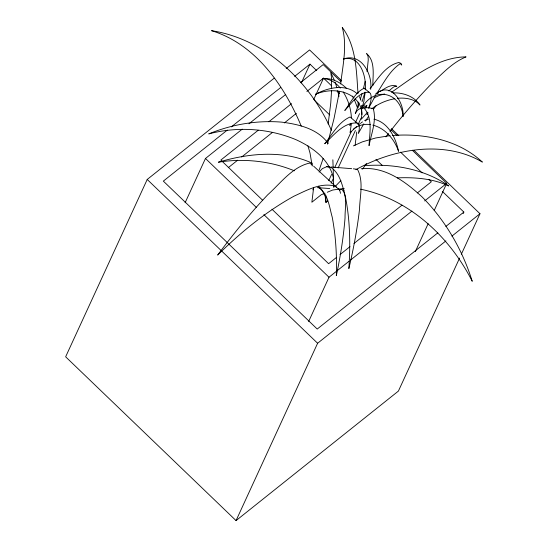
<?xml version="1.0" encoding="UTF-8"?>
<svg xmlns="http://www.w3.org/2000/svg" width="548" height="548" viewBox="0 0 548 548"><rect width="100%" height="100%" fill="white"/><g stroke="black" fill="none" stroke-linecap="round" stroke-linejoin="round"><path stroke-width="0.82" d="M333.602 187.341L333.211 168.996M331.574 90.427L330.766 102.942L328.163 124.006M331.629 88.714L331.506 77.542L330.773 72.528L334.664 80.844M358.097 107.901L358.132 102.038M365.153 92.324L363.913 101.216L362.187 107.456C374.572 86.043 400.67 92.002 403.129 116.443C404.082 102.031 390.642 80.604 375.27 94.325M365.304 89.893C366.639 77.015 360.289 54.505 343.397 59.033C361.2 52.45 372.743 74.24 370.674 89.393M351.446 123.252L350.056 132.685L356.584 126.561M372.832 85.673C372.811 75.282 375.544 60.986 366.53 53.622L367.482 54.54L368.064 56.643L368.256 59.862L367.044 71.678M356.714 132.089L355.125 145.288M313.668 187.402L311.867 202.226L321.155 194.78L324.978 193.204M361.509 105.38L361.879 114.436L361.255 119.259L367.598 112.196M340.664 83.94C342.781 65.363 347.418 45.799 342.247 27.4C356.323 46.032 356.399 71.178 358.002 93.523M365.036 92.098L362.036 101.75M339.452 91.304L334.033 118.519L327.464 144.179M363.577 87.995L365.18 81.337M362.139 93.256L360.365 99.195M323.19 158.379L319.148 170.086M350.521 123.355L349.857 125.451L351.062 123.492M312.867 189.896L313.614 187.676M359.145 102.997L355.316 113.552C358.44 106.134 366.763 107.312 373.236 108.593C376.839 120.635 371.291 133.698 369.051 145.652C369.592 133.459 372.935 117.964 364.023 108.086L362.002 107.696M274.171 78.186L147.213 179.463L65.644 356.803L236.044 520.6L398.41 391.08L459.587 258.067M185.114 202.726L205.466 158.482L242.25 129.136M301.386 82.817L309.969 64.15L316.744 70.658M313.709 99.524L323.553 78.124L331.561 85.817M328.745 180.614L331.602 174.415M334.807 167.435L351.206 131.78M355.638 122.156L359.563 113.628M361.55 109.299L363.125 105.874M331.143 183.217L333.492 178.114M338.123 168.037L355.392 130.499M358.091 124.622L361.091 118.101M365.578 108.346L366.797 105.696M308.654 321.477L329.006 277.233L349.069 261.225M236.044 520.6L317.614 343.254L445.901 240.915M415.302 251.635L428.152 223.694M434.221 210.494L446.723 183.327L412.302 150.241M463.142 213.631L463.855 212.069L442.311 191.362M461.375 254.183L479.98 213.734L414.158 150.46M375.318 95.893L368.667 108.127C370.126 103.49 372.304 98.345 370.523 93.509L364.242 88.153C355.186 92.338 350.693 102.832 344.802 110.443C351.556 103.49 358.358 92.037 369.112 92.153M376.524 93.866C383.429 83.378 389.381 71.192 399.882 63.863L401.115 63.911L401.718 65.041L400.622 63.239L398.814 62.479C385.71 65.486 377.921 78.72 370.071 88.625M363.831 123.793L358.262 133.527L359.221 129.684L359.317 126.581L358.556 124.307L350.117 116.977C338.671 121.882 332.314 134.383 324.711 143.713C333.691 135.274 343.48 122.375 356.96 122.951L358.556 124.307M366.913 114.744L368.092 112.785M365.516 121.067L368.42 116.546M362.605 169.099L366.468 163.448M373.346 109.442L376.346 105.339M385.943 136.863L388.464 133.616M389.977 131.664C402.869 115.059 416.638 99.126 431.269 84.029C441.962 74.028 452.23 62.493 466.088 56.889C437.763 57.095 413.781 76.857 391.567 92.256M319.121 172.051L322.375 168.599L326.793 166.667L329.28 166.866M334.725 186.991L340.904 180.532M388.827 90.934L393.3 87.207L395.348 86.214L396.752 86.242C390.84 83.597 384.867 88.666 380.038 91.564M318.587 186.251L322.197 190.423L325.204 196.499L325.978 202.5L327.731 200.924M359.159 124.451L360.447 123.396M286.193 68.596L309.579 49.937L341.568 80.686M227.324 130.082L163.338 181.121L317.224 329.047L437.866 232.811M231.325 126.889L280.644 87.543M294.639 76.378L309.969 64.15M248.936 123.8L285.727 94.455M300.441 82.721L323.183 64.575L341.007 81.714M258.183 130.266L220.83 160.064L262.718 200.328M268.856 121.752L291.536 103.661M306.873 91.427L323.553 78.124M228.324 167.633L237.668 160.187M241.668 156.988L272.349 132.513M284.357 122.937L296.365 113.361M336.636 257.307L328.629 263.691L271.959 209.213M339.972 254.642L349.98 246.662M353.981 243.47L402.006 205.158M417.343 192.923L431.351 181.744L428.892 179.381M350.405 260.163L411.938 211.076M424.645 200.938L446.723 183.327M445.86 226.427L463.855 212.069M451.915 236.12L479.98 213.734M377.353 93.646L378.695 92.605M371.743 108.771C378.483 103.682 386.477 100.12 394.827 98.763M361.091 122.868L362.495 121.903M353.357 129.198C358.077 125.341 364.365 123.622 370.386 124.602M355.864 169.695C393.039 148.823 443.887 139.562 482.356 162.078C458.594 139.904 424.159 133.102 392.58 135.493M342.616 190.875L344.165 190.142M353.419 145.878L362.283 141.891L375.627 137.986L390.066 135.616M373.914 97.88L379.449 95.421L384.58 93.955M327.272 192.259L332.622 190.046L344.247 188.396M364.598 120.444L368.468 119.101M364.502 165.647C393.594 163.53 424.515 168.996 448.757 185.943C432.762 178.511 414.726 177.182 397.327 177.867M361.194 168.77C384.908 166.167 405.815 181.909 422.296 197.129C445.49 220.577 462.444 249.833 472.232 281.275C449.97 237.291 409.883 199.397 360.605 189.19M397.348 98.318C405.321 97.517 414.343 98.777 419.994 105.011C414.13 96.318 403.191 92.475 393.026 92.913M317.258 187.649L329.78 188.533M330.937 167.003L351.679 168.681M353.344 168.811L357.495 169.353C363.851 181.463 359.851 196.246 359.515 209.295C357.228 229.263 353.474 249.025 348.85 268.575C350.501 244.449 350.097 220.015 345.302 196.239C342.5 186.046 340.308 174.011 331.143 167.462L326.793 166.667M338.253 189.231L342.493 189.587M364.845 105.134L365.242 105.175M373.976 119.19C388.409 122.471 395.827 137.993 398.54 151.317C394.512 139.425 385.408 128.273 372.846 125.129M294.386 170.798C270.507 161.043 243.812 158.091 218.351 162.208C248.511 153.221 283.131 149.7 312.422 163.304M353.898 97.619C343.144 89.118 327.814 89.084 315.586 94.256C327.855 87.646 345.117 83.591 356.837 93.386M318.765 187.615C328.225 193.999 329.334 207.014 332.218 217.159C335.869 236.4 336.965 256.067 336.335 275.623C340.39 256.587 343.514 237.332 345.035 217.912C344.877 208.87 347.418 198.438 342.973 190.177M312.381 165.017L309.641 163.051C292.111 167.058 280.555 183.32 267.739 194.766C249.772 213.761 233.249 234.071 217.666 255.06C240.586 232.475 265.691 211.781 293.954 196.205C306.675 190.355 320.84 182.142 335.273 186.197L339.692 190.129L340.514 193.321M346.562 88.413C340.383 82.227 331.855 77.843 322.93 78.638C329.875 78.638 336.095 82.837 340.308 88.098M364.242 88.153L365.071 88.892M313.62 166.154L336.588 187.279M338.452 188.992L339.692 190.129M391.395 128.581L398.78 135.678M390.786 129.568L396.937 135.472M337.102 91.146L339.568 93.516M400.554 152.139L422.111 172.867M314.319 100.12L329.725 114.922M375.921 159.331L382.086 165.256M205.466 158.482L256.478 207.521M263.855 214.611L329.006 277.233M147.213 179.463L317.614 343.254M355.056 98.804C359.467 102.723 361.838 108.573 361.879 114.436M328.211 143.473C317.765 128.698 298.544 124.232 281.576 122.122C256.793 120.115 231.708 124.465 208.747 133.897C237.387 126.314 268.452 128.28 295.838 139.617C312.668 147.207 329.951 159.783 333.609 179.032M352.412 96.092L353.624 97.996M343.199 91.941C348.117 99.661 350.98 108.696 351.412 117.841M354.255 99.373L357.46 107.819M331.389 130.335C309.969 81.494 265.506 39.011 211.521 30.674C255.478 44.018 284.344 85.557 301.249 126.136M359.378 96.612L360.94 100.373M335.191 82.296L336.876 87.612M307.928 145.83L310.017 153.043L312.216 165.982M337.719 90.831L339.013 96.407M332.855 159.797L333.15 167.325M325.772 195.095L325.978 202.5M366.845 105.339A1.644 1.37 24.7 0 1 363.708 105.38"/></g></svg>
